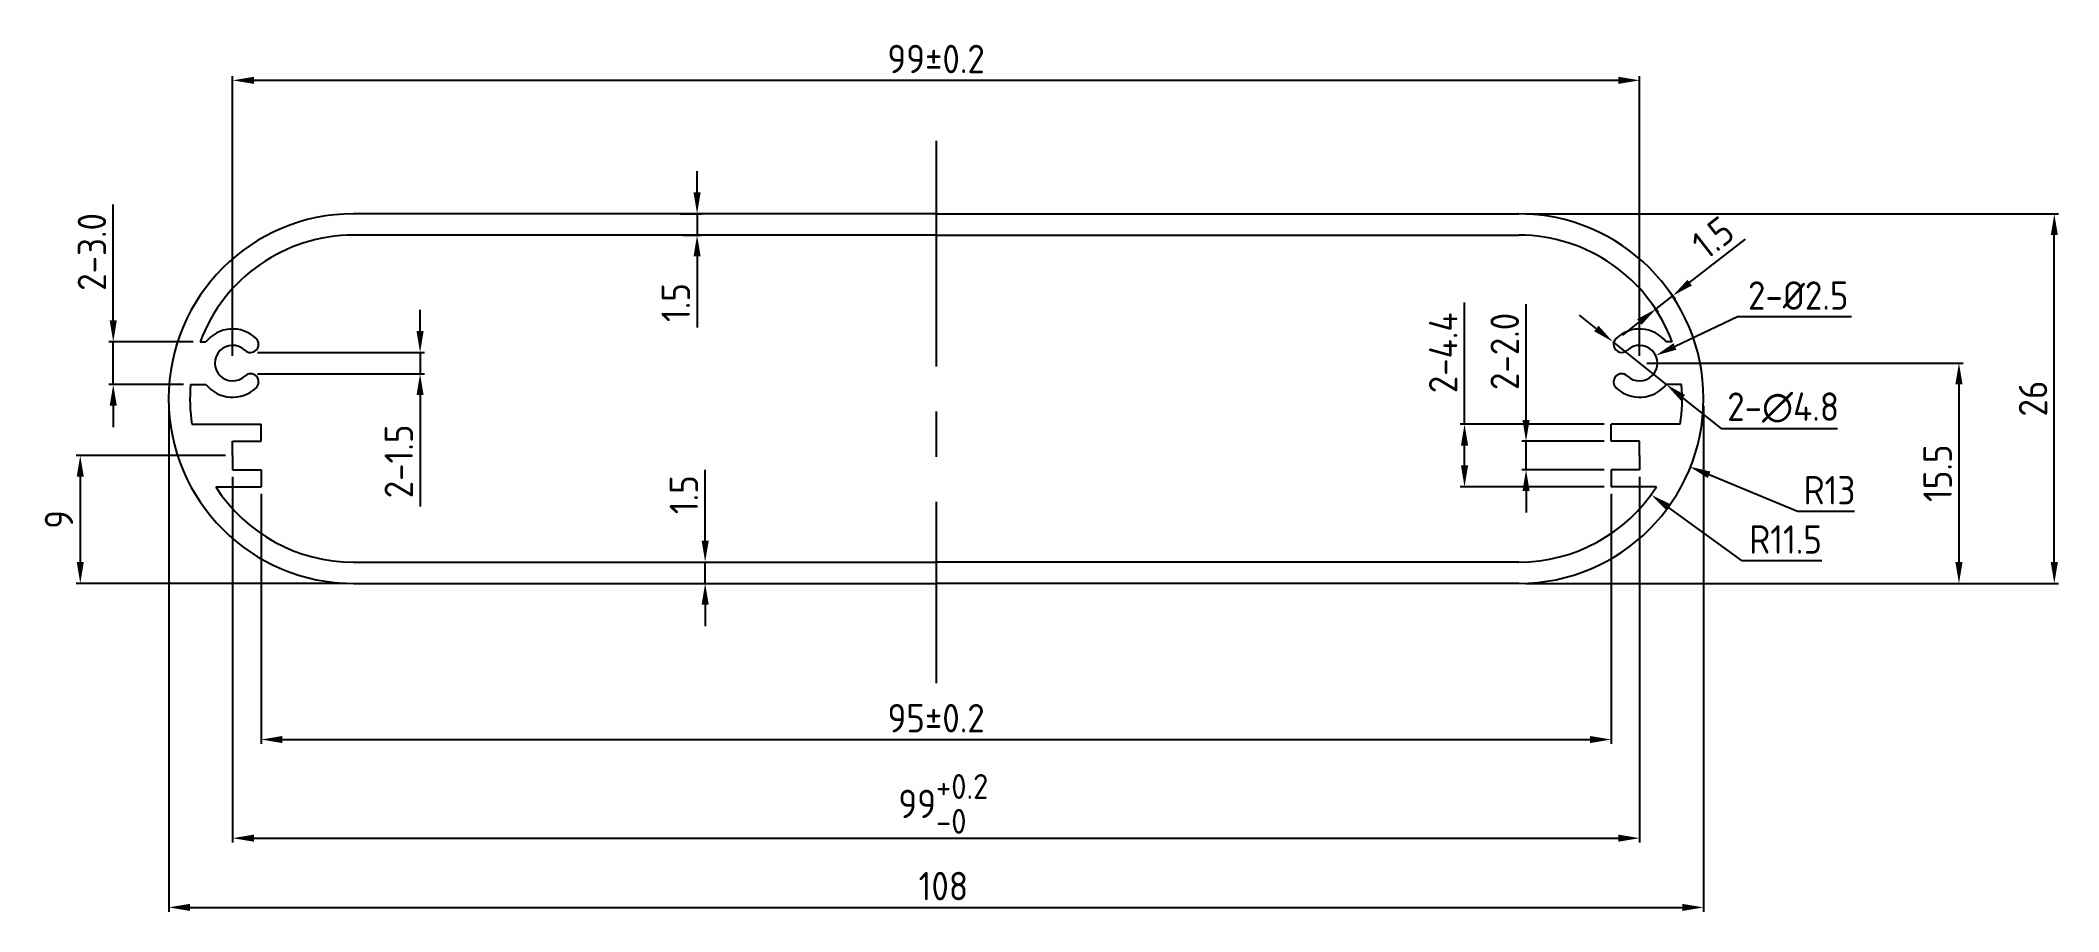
# Model space of a CAD drawing. Header units: millimetres. Extents: x 84 to 226, y 52 to 114.
import ezdxf

# ---------------------------------------------------------------- set-up
doc = ezdxf.new("R2010")
doc.units = ezdxf.units.MM
doc.header["$LTSCALE"] = 0.5
doc.linetypes.add('CENTER', pattern=[50.8, 31.75, -6.35, 6.35, -6.35])
doc.layers.get('0').update_dxf_attribs({"lineweight": 25})
doc.layers.add('图层1', color=7, linetype='Continuous', lineweight=20)
doc.styles.get("Standard").update_dxf_attribs({"font": 'isocp2.shx'})
doc.dimstyles.new('比例1.5-1', dxfattribs={"dimtxt": 2, "dimasz": 1.5, "dimexe": 0.3, "dimexo": 0.5, "dimgap": 0.5, "dimtad": 1, "dimdec": 3, "dimdsep": 46, "dimtxsty": 'Standard', "dimcen": 0, "dimclrd": 5, "dimclre": 5, "dimadec": 3, "dimazin": 2, "dimtfac": 1, "dimtdec": 3, "dimtmove": 0, "dimatfit": 3, "dimfxl": 1, "dimarcsym": 0})
doc.dimstyles.new('比例1.5-1$3', dxfattribs={"dimtxt": 2, "dimasz": 1.5, "dimexe": 0.3, "dimexo": 0.5, "dimgap": 0.5, "dimtad": 1, "dimtih": 1, "dimtoh": 1, "dimdec": 3, "dimdsep": 46, "dimtxsty": 'Standard', "dimcen": 0, "dimclrd": 5, "dimclre": 5, "dimadec": 3, "dimazin": 2, "dimtfac": 1, "dimtdec": 3, "dimtmove": 0, "dimatfit": 3, "dimfxl": 1, "dimarcsym": 0})
doc.dimstyles.new('比例1.5-1$4', dxfattribs={"dimtxt": 2, "dimasz": 1.5, "dimexe": 0.3, "dimexo": 0.5, "dimgap": 0.5, "dimtad": 1, "dimtih": 1, "dimtoh": 1, "dimdec": 3, "dimdsep": 46, "dimtxsty": 'Standard', "dimcen": 0, "dimclrd": 5, "dimclre": 5, "dimadec": 3, "dimazin": 2, "dimtfac": 1, "dimtdec": 3, "dimtofl": 0, "dimtmove": 0, "dimatfit": 3, "dimfxl": 1, "dimarcsym": 0})

# ---------------------------------------------------------------- blocks, each defined once
blk = doc.blocks.new('*D1')
at = {"layer": 'Defpoints', "color": 0}
for p in [(99.52, 82.19), (194.52, 82.19), (194.52, 64.41)]:
    blk.add_point(p, dxfattribs=at)
at = {"layer": '图层1', "color": 5, "lineweight": -2}
for p, q in [((99.52, 81.69), (99.52, 64.11)), ((194.52, 81.69), (194.52, 64.11)), ((101.02, 64.41), (193.02, 64.41))]:
    blk.add_line(p, q, dxfattribs=at)
at = {"layer": '图层1', "color": 5}
for points in [[(101.02, 64.66), (101.02, 64.16), (99.52, 64.41)], [(193.02, 64.66), (193.02, 64.16), (194.52, 64.41)]]:
    blk.add_solid(points, dxfattribs=at)
at = {"layer": '图层1', "color": 0, "insert": (147.02, 65.91), "char_height": 2, "attachment_point": 5}
blk.add_mtext('95%%P0.2', dxfattribs=at)
blk = doc.blocks.new('*D2')
at = {"layer": 'Defpoints', "color": 0}
for p in [(97.52, 83.39), (196.52, 83.39), (196.52, 57.47)]:
    blk.add_point(p, dxfattribs=at)
at = {"layer": '图层1', "color": 5, "lineweight": -2}
for p, q in [((97.52, 82.89), (97.52, 57.17)), ((196.52, 82.89), (196.52, 57.17)), ((99.02, 57.47), (195.02, 57.47))]:
    blk.add_line(p, q, dxfattribs=at)
at = {"layer": '图层1', "color": 5}
for points in [[(99.02, 57.72), (99.02, 57.22), (97.52, 57.47)], [(195.02, 57.72), (195.02, 57.22), (196.52, 57.47)]]:
    blk.add_solid(points, dxfattribs=at)
at = {"layer": '图层1', "color": 0, "insert": (147.53, 59.88), "char_height": 2, "attachment_point": 5}
blk.add_mtext('\\A1;99{\\H0.875x;\\S+0.2^ -0;}', dxfattribs=at)
blk = doc.blocks.new('*D3')
at = {"layer": 'Defpoints', "color": 0}
for p in [(93.02, 88.39), (201.02, 88.39), (201.02, 52.6)]:
    blk.add_point(p, dxfattribs=at)
at = {"layer": '图层1', "color": 5, "lineweight": -2}
for p, q in [((93.02, 87.89), (93.02, 52.3)), ((201.02, 87.89), (201.02, 52.3)), ((94.52, 52.6), (199.52, 52.6))]:
    blk.add_line(p, q, dxfattribs=at)
at = {"layer": '图层1', "color": 5}
for points in [[(94.52, 52.85), (94.52, 52.35), (93.02, 52.6)], [(199.52, 52.85), (199.52, 52.35), (201.02, 52.6)]]:
    blk.add_solid(points, dxfattribs=at)
at = {"layer": '图层1', "color": 0, "insert": (147.53, 54.1), "char_height": 2, "attachment_point": 5}
blk.add_mtext('108', dxfattribs=at)
blk = doc.blocks.new('*D4')
at = {"layer": 'Defpoints', "color": 0}
for p in [(188.02, 101.39), (225.7, 101.39), (188.02, 75.39)]:
    blk.add_point(p, dxfattribs=at)
at = {"layer": '图层1', "color": 5, "lineweight": -2}
for p, q in [((188.52, 101.39), (226, 101.39)), ((225.7, 76.89), (225.7, 99.89)), ((188.52, 75.39), (226, 75.39))]:
    blk.add_line(p, q, dxfattribs=at)
at = {"layer": '图层1', "color": 5}
for points in [[(225.45, 99.89), (225.95, 99.89), (225.7, 101.39)], [(225.45, 76.89), (225.95, 76.89), (225.7, 75.39)]]:
    blk.add_solid(points, dxfattribs=at)
at = {"layer": '图层1', "color": 0, "insert": (224.2, 88.39), "char_height": 2, "attachment_point": 5, "rotation": 90}
blk.add_mtext('26', dxfattribs=at)
blk = doc.blocks.new('*D5')
at = {"layer": 'Defpoints', "color": 0}
for p in [(196.52, 90.89), (206.69, 75.39), (218.99, 75.39)]:
    blk.add_point(p, dxfattribs=at)
at = {"layer": '图层1', "color": 5, "lineweight": -2}
for p, q in [((197.02, 90.89), (219.29, 90.89)), ((218.99, 89.39), (218.99, 76.89)), ((207.19, 75.39), (219.29, 75.39))]:
    blk.add_line(p, q, dxfattribs=at)
at = {"layer": '图层1', "color": 5}
for points in [[(218.74, 89.39), (219.24, 89.39), (218.99, 90.89)], [(218.74, 76.89), (219.24, 76.89), (218.99, 75.39)]]:
    blk.add_solid(points, dxfattribs=at)
at = {"layer": '图层1', "color": 0, "insert": (217.49, 83.14), "char_height": 2, "attachment_point": 5, "rotation": 90}
blk.add_mtext('15.5', dxfattribs=at)
blk = doc.blocks.new('*D6')
at = {"layer": 'Defpoints', "color": 0}
for p in [(196.52, 110.78), (97.52, 90.89), (196.52, 90.89)]:
    blk.add_point(p, dxfattribs=at)
at = {"layer": '图层1', "color": 5, "lineweight": -2}
for p, q in [((97.52, 91.39), (97.52, 111.08)), ((99.02, 110.78), (195.02, 110.78)), ((196.52, 91.39), (196.52, 111.08))]:
    blk.add_line(p, q, dxfattribs=at)
at = {"layer": '图层1', "color": 5}
for points in [[(99.02, 111.03), (99.02, 110.53), (97.52, 110.78)], [(195.02, 111.03), (195.02, 110.53), (196.52, 110.78)]]:
    blk.add_solid(points, dxfattribs=at)
at = {"layer": '图层1', "color": 0, "insert": (147.02, 112.28), "char_height": 2, "attachment_point": 5}
blk.add_mtext('99%%P0.2', dxfattribs=at)
blk = doc.blocks.new('*D7')
at = {"layer": 'Defpoints', "color": 0}
for p in [(128.51, 101.39), (128.7, 99.89), (130.2, 99.89)]:
    blk.add_point(p, dxfattribs=at)
at = {"layer": '图层1', "color": 5, "lineweight": -2}
for p, q in [((130.2, 102.89), (130.2, 104.39)), ((129.01, 101.39), (130.5, 101.39)), ((130.2, 101.39), (130.2, 99.89)), ((129.2, 99.89), (130.5, 99.89)), ((130.2, 98.39), (130.2, 93.4))]:
    blk.add_line(p, q, dxfattribs=at)
at = {"layer": '图层1', "color": 5}
for points in [[(129.95, 102.89), (130.45, 102.89), (130.2, 101.39)], [(129.95, 98.39), (130.45, 98.39), (130.2, 99.89)]]:
    blk.add_solid(points, dxfattribs=at)
at = {"layer": '图层1', "color": 0, "insert": (128.7, 95.15), "char_height": 2, "attachment_point": 5, "rotation": 90}
blk.add_mtext('1.5', dxfattribs=at)
blk = doc.blocks.new('*D8')
at = {"layer": 'Defpoints', "color": 0}
for p in [(130.01, 76.89), (130.77, 76.89), (130.2, 75.39)]:
    blk.add_point(p, dxfattribs=at)
at = {"layer": '图层1', "color": 5, "lineweight": -2}
for p, q in [((130.77, 78.39), (130.77, 83.37)), ((130.51, 76.89), (131.07, 76.89)), ((130.77, 75.39), (130.77, 76.89)), ((130.7, 75.39), (131.07, 75.39)), ((130.77, 73.89), (130.77, 72.39))]:
    blk.add_line(p, q, dxfattribs=at)
at = {"layer": '图层1', "color": 5}
for points in [[(130.52, 78.39), (131.02, 78.39), (130.77, 76.89)], [(130.52, 73.89), (131.02, 73.89), (130.77, 75.39)]]:
    blk.add_solid(points, dxfattribs=at)
at = {"layer": '图层1', "color": 0, "insert": (129.27, 81.63), "char_height": 2, "attachment_point": 5, "rotation": 90}
blk.add_mtext('1.5', dxfattribs=at)
blk = doc.blocks.new('*D9')
at = {"layer": 'Defpoints', "color": 0}
for p in [(194.52, 86.59), (184.2, 82.19), (194.52, 82.19)]:
    blk.add_point(p, dxfattribs=at)
at = {"layer": '图层1', "color": 5, "lineweight": -2}
for p, q in [((184.2, 86.59), (184.2, 95.14)), ((194.02, 86.59), (183.9, 86.59)), ((184.2, 83.69), (184.2, 85.09)), ((194.02, 82.19), (183.9, 82.19))]:
    blk.add_line(p, q, dxfattribs=at)
at = {"layer": '图层1', "color": 5}
for points in [[(183.95, 85.09), (184.45, 85.09), (184.2, 86.59)], [(183.95, 83.69), (184.45, 83.69), (184.2, 82.19)]]:
    blk.add_solid(points, dxfattribs=at)
at = {"layer": '图层1', "color": 0, "insert": (182.7, 91.61), "char_height": 2, "attachment_point": 5, "rotation": 90}
blk.add_mtext('2-4.4', dxfattribs=at)
blk = doc.blocks.new('*D10')
at = {"layer": 'Defpoints', "color": 0}
for p in [(188.53, 85.39), (194.52, 85.39), (194.52, 83.39)]:
    blk.add_point(p, dxfattribs=at)
at = {"layer": '图层1', "color": 5, "lineweight": -2}
for p, q in [((188.53, 86.89), (188.53, 95.04)), ((194.02, 85.39), (188.23, 85.39)), ((188.53, 83.39), (188.53, 85.39)), ((194.02, 83.39), (188.23, 83.39)), ((188.53, 81.89), (188.53, 80.39))]:
    blk.add_line(p, q, dxfattribs=at)
at = {"layer": '图层1', "color": 5}
for points in [[(188.28, 86.89), (188.78, 86.89), (188.53, 85.39)], [(188.28, 81.89), (188.78, 81.89), (188.53, 83.39)]]:
    blk.add_solid(points, dxfattribs=at)
at = {"layer": '图层1', "color": 0, "insert": (187.03, 91.71), "char_height": 2, "attachment_point": 5, "rotation": 90}
blk.add_mtext('2-2.0', dxfattribs=at)
blk = doc.blocks.new('*D11')
at = {"layer": 'Defpoints', "color": 0}
for p in [(97.52, 84.39), (86.8, 75.39), (106.02, 75.39)]:
    blk.add_point(p, dxfattribs=at)
at = {"layer": '图层1', "color": 5, "lineweight": -2}
for p, q in [((97.02, 84.39), (86.5, 84.39)), ((86.8, 82.89), (86.8, 76.89)), ((105.52, 75.39), (86.5, 75.39))]:
    blk.add_line(p, q, dxfattribs=at)
at = {"layer": '图层1', "color": 5}
for points in [[(86.55, 82.89), (87.05, 82.89), (86.8, 84.39)], [(86.55, 76.89), (87.05, 76.89), (86.8, 75.39)]]:
    blk.add_solid(points, dxfattribs=at)
at = {"layer": '图层1', "color": 0, "insert": (85.3, 79.89), "char_height": 2, "attachment_point": 5, "rotation": 90}
blk.add_mtext('9', dxfattribs=at)
blk = doc.blocks.new('*D12')
at = {"layer": 'Defpoints', "color": 0}
for p in [(197.09, 95.46), (198.27, 96.38), (198.86, 95.63)]:
    blk.add_point(p, dxfattribs=at)
at = {"layer": '图层1', "color": 5, "lineweight": -2}
for p, q in [((200.04, 96.55), (203.97, 99.61)), ((197.68, 94.7), (198.86, 95.63)), ((198.58, 95.99), (199.04, 95.39)), ((196.49, 93.78), (195.31, 92.86)), ((197.4, 95.06), (197.86, 94.47))]:
    blk.add_line(p, q, dxfattribs=at)
at = {"layer": '图层1', "color": 5}
for points in [[(199.89, 96.75), (200.2, 96.35), (198.86, 95.63)], [(196.34, 93.98), (196.65, 93.58), (197.68, 94.7)]]:
    blk.add_solid(points, dxfattribs=at)
at = {"layer": '图层1', "color": 0, "insert": (201.68, 99.72), "char_height": 2, "attachment_point": 5, "rotation": 37.9354}
blk.add_mtext('1.5', dxfattribs=at)
blk = doc.blocks.new('*D13')
at = {"layer": 'Defpoints', "color": 0}
for p in [(188.02, 88.59), (200.03, 83.61)]:
    blk.add_point(p, dxfattribs=at)
at = {"layer": '图层1', "color": 5, "lineweight": -2}
for p, q in [((207.64, 80.45), (201.41, 83.03)), ((211.63, 80.45), (207.64, 80.45))]:
    blk.add_line(p, q, dxfattribs=at)
at = {"layer": '图层1', "color": 5}
blk.add_solid([(201.51, 83.26), (201.32, 82.8), (200.03, 83.61)], dxfattribs=at)
at = {"layer": '图层1', "color": 0, "insert": (209.88, 81.95), "char_height": 2, "attachment_point": 5}
blk.add_mtext('R13', dxfattribs=at)
blk = doc.blocks.new('*D14')
at = {"layer": 'Defpoints', "color": 0}
for p in [(188.02, 88.39), (197.33, 81.63)]:
    blk.add_point(p, dxfattribs=at)
at = {"layer": '图层1', "color": 5, "lineweight": -2}
for p, q in [((203.74, 76.98), (198.54, 80.75)), ((209.33, 76.98), (203.74, 76.98))]:
    blk.add_line(p, q, dxfattribs=at)
at = {"layer": '图层1', "color": 5}
blk.add_solid([(198.69, 80.96), (198.39, 80.55), (197.33, 81.63)], dxfattribs=at)
at = {"layer": '图层1', "color": 0, "insert": (206.79, 78.48), "char_height": 2, "attachment_point": 5}
blk.add_mtext('R11.5', dxfattribs=at)
blk = doc.blocks.new('*D15')
at = {"layer": 'Defpoints', "color": 0}
for p in [(194.64, 92.39), (198.39, 89.39)]:
    blk.add_point(p, dxfattribs=at)
at = {"layer": '图层1', "color": 5, "lineweight": -2}
for p, q in [((193.47, 93.33), (192.3, 94.26)), ((194.64, 92.39), (198.39, 89.39)), ((202.3, 86.26), (199.56, 88.45)), ((210.45, 86.26), (202.3, 86.26))]:
    blk.add_line(p, q, dxfattribs=at)
at = {"layer": '图层1', "color": 5}
for points in [[(193.63, 93.52), (193.32, 93.13), (194.64, 92.39)], [(199.72, 88.65), (199.41, 88.26), (198.39, 89.39)]]:
    blk.add_solid(points, dxfattribs=at)
at = {"layer": '图层1', "color": 0, "insert": (206.62, 87.76), "char_height": 2, "attachment_point": 5}
blk.add_mtext('2-∅4.8', dxfattribs=at)
blk = doc.blocks.new('*D16')
at = {"layer": 'Defpoints', "color": 0}
for p in [(196.52, 90.89), (197.65, 91.42)]:
    blk.add_point(p, dxfattribs=at)
at = {"layer": '图层1', "color": 5, "lineweight": -2}
for p, q in [((203.41, 94.14), (199.01, 92.06)), ((211.44, 94.14), (203.41, 94.14))]:
    blk.add_line(p, q, dxfattribs=at)
at = {"layer": '图层1', "color": 5}
blk.add_solid([(198.9, 92.29), (199.11, 91.83), (197.65, 91.42)], dxfattribs=at)
at = {"layer": '图层1', "color": 0, "insert": (207.68, 95.64), "char_height": 2, "attachment_point": 5}
blk.add_mtext('2-%%C2.5', dxfattribs=at)
blk = doc.blocks.new('*D17')
at = {"layer": 'Defpoints', "color": 0}
for p in [(98.77, 91.64), (98.77, 90.14), (110.71, 90.14)]:
    blk.add_point(p, dxfattribs=at)
at = {"layer": '图层1', "color": 5, "lineweight": -2}
for p, q in [((110.71, 93.14), (110.71, 94.64)), ((99.27, 91.64), (111.01, 91.64)), ((110.71, 91.64), (110.71, 90.14)), ((99.27, 90.14), (111.01, 90.14)), ((110.71, 88.64), (110.71, 80.8))]:
    blk.add_line(p, q, dxfattribs=at)
at = {"layer": '图层1', "color": 5}
for points in [[(110.46, 93.14), (110.96, 93.14), (110.71, 91.64)], [(110.46, 88.64), (110.96, 88.64), (110.71, 90.14)]]:
    blk.add_solid(points, dxfattribs=at)
at = {"layer": '图层1', "color": 0, "insert": (109.21, 83.97), "char_height": 2, "attachment_point": 5, "rotation": 90}
blk.add_mtext('2-1.5', dxfattribs=at)
blk = doc.blocks.new('*D18')
at = {"layer": 'Defpoints', "color": 0}
for p in [(89.12, 92.39), (95.24, 92.39), (94.56, 89.39)]:
    blk.add_point(p, dxfattribs=at)
at = {"layer": '图层1', "color": 5, "lineweight": -2}
for p, q in [((89.12, 93.89), (89.12, 102.04)), ((94.74, 92.39), (88.82, 92.39)), ((89.12, 89.39), (89.12, 92.39)), ((94.06, 89.39), (88.82, 89.39)), ((89.12, 87.89), (89.12, 86.39))]:
    blk.add_line(p, q, dxfattribs=at)
at = {"layer": '图层1', "color": 5}
for points in [[(88.87, 93.89), (89.37, 93.89), (89.12, 92.39)], [(88.87, 87.89), (89.37, 87.89), (89.12, 89.39)]]:
    blk.add_solid(points, dxfattribs=at)
at = {"layer": '图层1', "color": 0, "insert": (87.62, 98.71), "char_height": 2, "attachment_point": 5, "rotation": 90}
blk.add_mtext('2-3.0', dxfattribs=at)

msp = doc.modelspace()

# ---------------------------------------------------------------- linework, layer by layer
at = {"color": 1, "linetype": 'CENTER'}
msp.add_line((147.0184, 106.5306), (147.0184, 68.3704), dxfattribs=at)
for p, q in [((147.0184, 101.3878), (106.0184, 101.3878)), ((147.0184, 101.3878), (188.0184, 101.3878)), ((147.0184, 99.8878), (106.0184, 99.8878)), ((147.0184, 99.8878), (188.0184, 99.8878)), ((95.2365, 92.3878), (95.6449, 92.3878)), ((198.8004, 92.3878), (198.3919, 92.3878)), ((94.562, 89.3878), (95.6449, 89.3878)), ((199.4749, 89.3878), (198.3919, 89.3878)), ((94.6602, 86.5878), (99.5184, 86.5878)), ((97.5184, 85.3878), (99.5184, 85.3878)), ((97.5184, 84.3878), (97.5184, 85.3878)), ((99.5184, 85.3878), (99.5184, 86.5878)), ((199.3767, 86.5878), (194.5184, 86.5878)), ((194.5184, 85.3878), (194.5184, 86.5878)), ((196.5184, 85.3878), (194.5184, 85.3878)), ((196.5184, 84.3878), (196.5184, 85.3878)), ((97.5184, 84.3878), (97.5184, 83.3878)), ((196.5184, 84.3878), (196.5184, 83.3878)), ((97.5184, 83.3878), (99.5184, 83.3878)), ((99.5184, 83.3878), (99.5184, 82.1878)), ((196.5184, 83.3878), (194.5184, 83.3878)), ((194.5184, 83.3878), (194.5184, 82.1878)), ((96.3329, 82.1878), (99.5184, 82.1878)), ((197.704, 82.1878), (194.5184, 82.1878)), ((106.0184, 76.8878), (147.0184, 76.8878)), ((188.0184, 76.8878), (147.0184, 76.8878)), ((106.0184, 75.3878), (147.0184, 75.3878)), ((188.0184, 75.3878), (147.0184, 75.3878))]:
    msp.add_line(p, q)
for centre, radius, start, end in [((106.0184, 88.3878), 13, 90, 270), ((188.0184, 88.3878), 13, 270, 90), ((106.0184, 88.3878), 11.5, 90, 159.645594), ((188.0184, 88.3878), 11.5, 20.354406, 90), ((97.5184, 90.8878), 2.4, 46.554382, 141.317813), ((98.7734, 92.2128), 0.575, 226.554382, 46.554382), ((195.2634, 92.2128), 0.575, 133.445618, 313.445618), ((196.5184, 90.8878), 2.4, 38.682187, 133.445618), ((97.5184, 90.8878), 1.25, 46.554382, 313.445618), ((196.5184, 90.8878), 1.25, 226.554382, 133.445618), ((98.7734, 89.5628), 0.575, 313.445618, 133.445618), ((195.2634, 89.5628), 0.575, 46.554382, 226.554382), ((106.0184, 88.3878), 11.5, 175.011458, 189.005063), ((97.5184, 90.8878), 2.4, 218.682187, 313.445618), ((196.5184, 90.8878), 2.4, 226.554382, 321.317813), ((188.0184, 88.3878), 11.5, 350.994937, 4.988542), ((106.0184, 88.3878), 11.5, 212.624463, 270), ((188.0184, 88.3878), 11.5, 270, 327.375537)]:
    msp.add_arc(centre, radius, start, end)

# ---------------------------------------------------------------- dimensions: what is measured, and where the dimension line sits
at = {"layer": '图层1'}
for base, p1, p2, picture, middle in [((196.5184, 110.7777), (97.5184, 90.8878), (196.5184, 90.8878), '*D6', (147.0184, 112.2779)), ((194.5184, 64.411), (99.5184, 82.1878), (194.5184, 82.1878), '*D1', (147.0184, 65.9112))]:
    dim = msp.add_linear_dim(base=base, p1=p1, p2=p2, text='<>%%P0.2', dimstyle='比例1.5-1', dxfattribs=at)
    dim.commit()
    dim.dimension.update_dxf_attribs({"geometry": picture, "text_midpoint": middle})
for base, p1, p2, picture, middle in [((130.2013, 99.8878), (128.5092, 101.3878), (128.6972, 99.8878), '*D7', (128.7013, 95.1464)), ((225.7036, 101.3878), (188.0184, 75.3878), (188.0184, 101.3878), '*D4', (224.2034, 88.3878)), ((218.9851, 75.3878), (196.5184, 90.8878), (206.6875, 75.3878), '*D5', (217.4851, 83.1378)), ((86.8045, 75.3878), (97.5184, 84.3878), (106.0184, 75.3878), '*D11', (85.3045, 79.8878)), ((130.7653, 76.8878), (130.2013, 75.3878), (130.0133, 76.8878), '*D8', (129.2653, 81.6292))]:
    dim = msp.add_linear_dim(base=base, p1=p1, p2=p2, angle=90, dimstyle='比例1.5-1', dxfattribs=at)
    dim.commit()
    dim.dimension.update_dxf_attribs({"geometry": picture, "text_midpoint": middle})
dim = msp.add_linear_dim(base=(89.1191, 92.3878), p1=(94.562, 89.3878), p2=(95.2365, 92.3878), angle=90, text='2-3.0', dimstyle='比例1.5-1', dxfattribs=at)
dim.commit()
dim.dimension.update_dxf_attribs({"geometry": '*D18', "text_midpoint": (87.6189, 98.714)})
dim = msp.add_aligned_dim(p1=(197.0885, 95.4577), p2=(198.2716, 96.3798), distance=-0.9552, dimstyle='比例1.5-1', dxfattribs=at)
dim.commit()
dim.dimension.update_dxf_attribs({"geometry": '*D12', "text_midpoint": (201.6763, 99.7244)})
dim = msp.add_radius_dim(center=(196.5184, 90.8878), mpoint=(197.649, 91.4209), text='2-%%C2.5', dimstyle='比例1.5-1$4', dxfattribs=at)
dim.commit()
dim.dimension.update_dxf_attribs({"geometry": '*D16', "text_midpoint": (207.6771, 94.1377), "dimtype": 164})
for base, p1, p2, text, picture, middle in [((110.706, 90.1378), (98.7734, 91.6378), (98.7734, 90.1378), '2-1.5', '*D17', (110.706, 83.971)), ((184.198, 82.1878), (194.5184, 86.5878), (194.5184, 82.1878), '2-4.4', '*D9', (184.198, 91.6132)), ((188.5278, 85.3878), (194.5184, 83.3878), (194.5184, 85.3878), '2-2.0', '*D10', (188.5278, 91.714))]:
    dim = msp.add_linear_dim(base=base, p1=p1, p2=p2, angle=90, text=text, dimstyle='比例1.5-1', dxfattribs=at)
    dim.commit()
    dim.dimension.update_dxf_attribs({"geometry": picture, "text_midpoint": middle, "dimtype": 160})
dim = msp.add_diameter_dim_2p(p1=(194.6449, 92.3878), p2=(198.3919, 89.3878), text='2-<>', dimstyle='比例1.5-1$3', override={"dimtmove": 1}, dxfattribs=at)
dim.commit()
dim.dimension.update_dxf_attribs({"geometry": '*D15', "text_midpoint": (202.2954, 86.2625)})
dim = msp.add_linear_dim(base=(201.0184, 52.6037), p1=(93.0184, 88.3878), p2=(201.0184, 88.3878), dimstyle='比例1.5-1', dxfattribs=at)
dim.commit()
dim.dimension.update_dxf_attribs({"geometry": '*D3', "text_midpoint": (147.5297, 52.6037), "dimtype": 160})
for center, mpoint, picture, middle in [((188.0184, 88.5878), (200.0267, 83.6078), '*D13', (209.8842, 80.4493)), ((188.0184, 88.3878), (197.3265, 81.6343), '*D14', (206.7857, 76.978))]:
    dim = msp.add_radius_dim(center=center, mpoint=mpoint, dimstyle='比例1.5-1$4', dxfattribs=at)
    dim.commit()
    dim.dimension.update_dxf_attribs({"geometry": picture, "text_midpoint": middle, "dimtype": 164})
dim = msp.add_linear_dim(base=(196.5184, 57.4734), p1=(97.5184, 83.3878), p2=(196.5184, 83.3878), text='\\A1;<>{\\H0.875x;\\S+0.2^ -0;}', dimstyle='比例1.5-1', dxfattribs=at)
dim.commit()
dim.dimension.update_dxf_attribs({"geometry": '*D2', "text_midpoint": (147.5297, 57.4734), "dimtype": 160})

doc.saveas('drawing.dxf')
